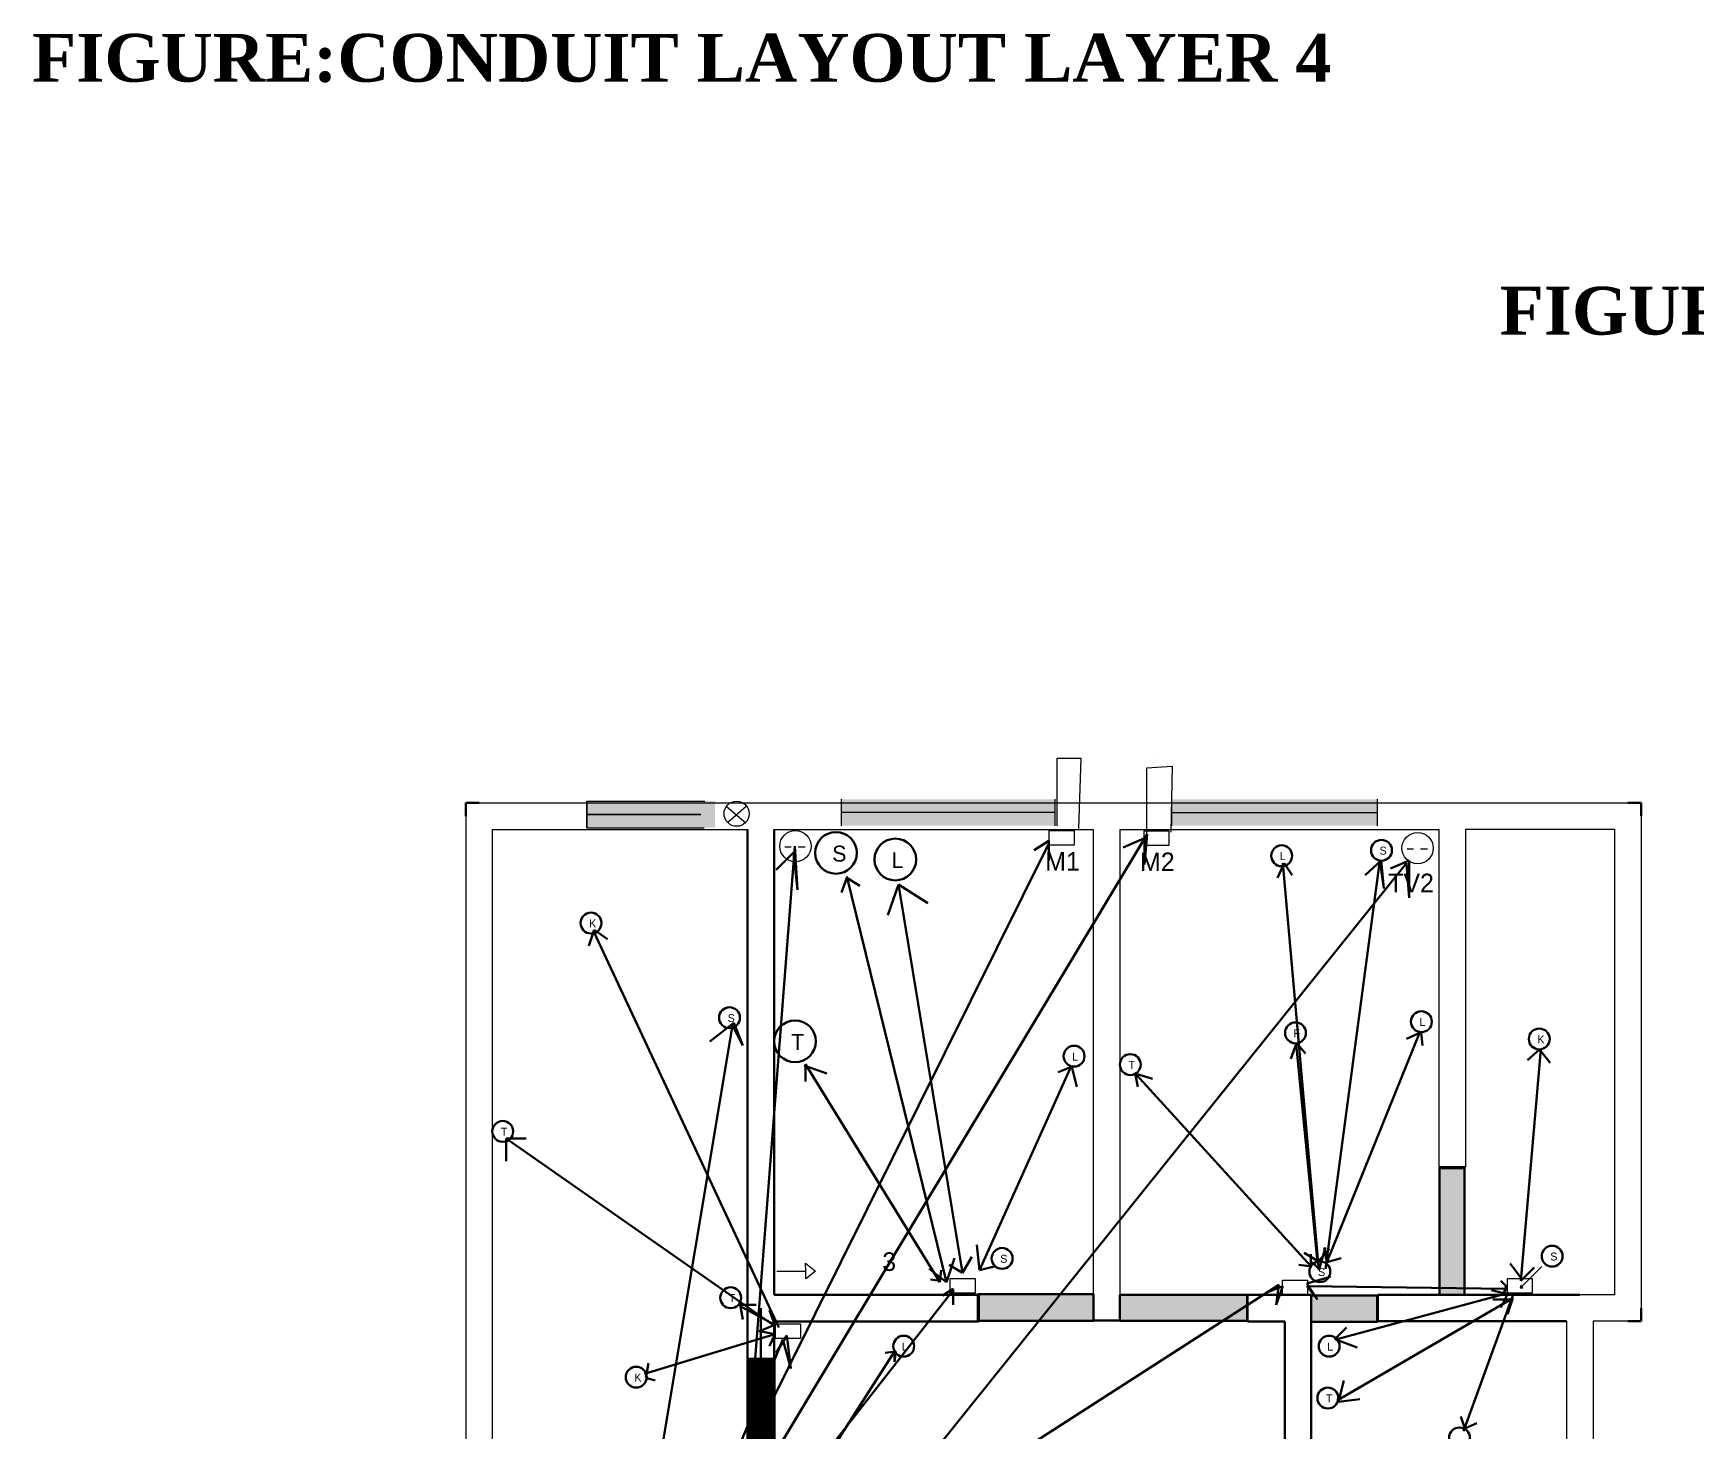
# Model space of a CAD drawing. Header units: inches. Extents: x 110 to 2722, y -1862 to 1118.
# Drawn here: x 1039 to 1665, y -1255 to -729 of the extents above; entities that cross this region are included whole.
import ezdxf

# ---------------------------------------------------------------- set-up
doc = ezdxf.new("R2010")
doc.units = ezdxf.units.IN
doc.header["$MEASUREMENT"] = 0

msp = doc.modelspace()

# ---------------------------------------------------------------- hatches: boundary and pattern name
for points in [[(1295.79, -1017.62), (1247.61, -1017.62), (1247.6, -1027.62), (1295.8, -1027.62)], [(1467.51, -1016.9), (1467.51, -1026.9), (1544.79, -1026.9), (1544.79, -1016.9)]]:
    msp.add_hatch(color=120).paths.add_polyline_path(points)
h = msp.add_hatch(color=120)
h.paths.add_polyline_path([(1423.65, -1021.91), (1423.65, -1016.9), (1343.23, -1016.9), (1343.23, -1021.93)])
h.paths.add_polyline_path([(1343.23, -1021.93), (1343.23, -1026.9), (1423.65, -1026.9), (1423.65, -1021.91)])
at = {"lineweight": 100}
h = msp.add_hatch(color=5, dxfattribs=at)
h.set_gradient(color1=(247, 251, 4), color2=(249, 252, 64), one_color=1, tint=0.62, name='INVCURVED')
h.paths.add_polyline_path([(1568.3, -1155.63), (1577.66, -1155.63), (1577.66, -1203.26), (1568.3, -1203.26)])
h = msp.add_hatch(color=5, dxfattribs=at)
h.set_gradient(color1=(251, 247, 4), color2=(251, 247, 14), one_color=1, tint=0.52, name='INVCURVED')
h.paths.add_polyline_path([(1495.94, -1207.16), (1495.94, -1203.32), (1448.08, -1203.32), (1448.08, -1213.03), (1486.8, -1213.03)])
h.paths.add_polyline_path([(1495.94, -1207.16), (1486.8, -1213.03), (1495.94, -1213.03)], flags=17)
h.paths.add_polyline_path([(1425.67, -1202.96), (1394.67, -1202.96), (1394.67, -1203.28), (1395.08, -1203.28), (1395.08, -1213.09), (1417.53, -1213.09)])
h.paths.add_polyline_path([(1438.08, -1202.96), (1425.67, -1202.96), (1417.53, -1213.09), (1438.08, -1213.09)])
h.paths.add_polyline_path([(1520.1, -1319.35), (1509.98, -1319.35), (1510.16, -1362.22), (1520.22, -1362.22)])
h.paths.add_polyline_path([(1520.08, -1362.22), (1510.16, -1362.22), (1510.35, -1410.51), (1516.37, -1410.2), (1520.08, -1406.12)])
h.paths.add_polyline_path([(1267.08, -1263.22), (1267.14, -1263.22), (1267.14, -1262.95), (1235.72, -1262.95), (1235.72, -1263.22), (1236.08, -1263.22), (1236.08, -1268.3), (1241.14, -1273.41), (1267.08, -1273.41)])
h.paths.add_polyline_path([(1236.08, -1268.3), (1236.08, -1273.41), (1241.14, -1273.41)])
h.paths.add_polyline_path([(1236.21, -1382.22), (1225.99, -1382.22), (1225.99, -1453.76), (1236.21, -1429.67), (1236.21, -1395.67), (1232.35, -1403.51), (1230.35, -1403.01), (1236.21, -1390.88)])
h.paths.add_polyline_path([(1310.96, -1227.56), (1308.02, -1227.56), (1308.02, -1252.6), (1309.26, -1249.58)])
h.paths.add_polyline_path([(1318.15, -1227.85), (1318.15, -1227.56), (1310.96, -1227.56), (1309.26, -1249.58)])
h.paths.add_polyline_path([(1318.15, -1227.85), (1309.26, -1249.58), (1308.39, -1260.85), (1318.15, -1241.21)])
h.paths.add_polyline_path([(1318.15, -1241.21), (1308.39, -1260.85), (1308.21, -1263.22), (1313.08, -1263.22), (1318.14, -1263.22), (1318.15, -1263.21)])
h.paths.add_polyline_path([(1520.03, -1203.46), (1544.88, -1203.46), (1544.88, -1213.43), (1520.03, -1213.43)])
h = msp.add_hatch(color=5, dxfattribs=at)
h.set_gradient(color1=(38, 193, 217), one_color=1, tint=1, name='INVCURVED')
h.paths.add_polyline_path([(1394.67, -1202.96), (1438.17, -1202.96), (1438.17, -1213.09), (1394.67, -1213.09)])
h = msp.add_hatch(color=5, dxfattribs=at)
h.set_gradient(color1=(38, 193, 217), one_color=1, tint=1, name='INVCURVED')
h.paths.add_polyline_path([(1495.94, -1203.32), (1448.08, -1203.32), (1448.08, -1213.03), (1495.94, -1213.03)])
h = msp.add_hatch(color=4, dxfattribs=at)
h.set_gradient(color1=(252, 240, 3), color2=(253, 242, 43), one_color=1, tint=0.58)
h.paths.add_polyline_path([(1225.99, -1382.1), (1236.21, -1382.1), (1236.21, -1461.66), (1225.99, -1461.66)])
h.paths.add_polyline_path([(1308.02, -1227.56), (1318.15, -1227.56), (1318.15, -1263.3), (1308.02, -1263.3)])
h = msp.add_hatch(dxfattribs=at)
h.set_pattern_fill('ANSI31', color=4, style=0)
h.set_pattern_definition([(45, (2199.3533, -1230.50526), (-0.088388348, 0.088388348), [])])
h.paths.add_polyline_path([(1308.02, -1227.56), (1318.15, -1227.56), (1318.15, -1263.3), (1308.02, -1263.3)])

# ---------------------------------------------------------------- linework, layer by layer
at = {"color": 1}
for p, q in [((1424.54, -1026.9), (1424.54, -1001.45)), ((1424.54, -1001.45), (1433.43, -1001.45)), ((1433.43, -1001.45), (1432.53, -1027.95)), ((1458.26, -1005.17), (1467.78, -1004.54)), ((1458.26, -1029.91), (1458.26, -1005.17)), ((1467.78, -1004.54), (1467.24, -1029.27))]:
    msp.add_line(p, q, dxfattribs=at)
for p, q in [((1461.93, -1002.17), (1461.93, -1002.17)), ((1207.08, -1018.28), (1231.08, -1018.28)), ((1231.08, -1018.28), (1313.08, -1018.28)), ((1247.61, -1017.63), (1247.6, -1027.62)), ((1247.6, -1027.62), (1247.6, -1017.63)), ((1247.6, -1017.63), (1247.61, -1022.63)), ((1247.61, -1017.63), (1292.04, -1017.63)), ((1286.27, -1019.23), (1286.27, -1019.23)), ((1286.27, -1019.23), (1286.27, -1019.23)), ((1286.27, -1019.23), (1286.27, -1019.23)), ((1286.27, -1019.23), (1286.27, -1019.23)), ((1286.27, -1019.23), (1286.27, -1019.23)), ((1286.27, -1019.23), (1286.27, -1019.23)), ((1286.27, -1019.23), (1286.27, -1019.23)), ((1286.27, -1019.23), (1286.27, -1019.23)), ((1286.27, -1019.23), (1286.27, -1019.23)), ((1286.27, -1019.23), (1286.27, -1019.23)), ((1286.27, -1019.23), (1286.27, -1019.23)), ((1286.27, -1019.23), (1286.27, -1019.23)), ((1286.27, -1019.23), (1286.27, -1019.23)), ((1286.27, -1019.23), (1286.27, -1019.23)), ((1286.27, -1019.23), (1286.27, -1019.23)), ((1286.27, -1019.23), (1286.27, -1019.23)), ((1286.27, -1019.23), (1286.27, -1019.23)), ((1286.27, -1019.23), (1286.27, -1019.23)), ((1286.27, -1019.23), (1286.27, -1019.23)), ((1286.27, -1019.23), (1286.27, -1019.23)), ((1286.27, -1019.23), (1286.27, -1019.23)), ((1300.01, -1019.5), (1307.47, -1025.79)), ((1300.53, -1025.72), (1307.72, -1019.44)), ((1313.08, -1018.28), (1443.08, -1018.28)), ((1343.23, -1016.89), (1343.23, -1026.98)), ((1343.23, -1016.9), (1343.23, -1026.9)), ((1423.65, -1016.9), (1423.65, -1026.91)), ((1443.08, -1018.28), (1573.08, -1018.28)), ((1467.51, -1016.9), (1467.51, -1026.9)), ((1544.79, -1016.9), (1544.79, -1026.9)), ((1573.08, -1018.22), (1639.08, -1018.22)), ((1202.08, -1023.28), (1202.08, -1263.28)), ((1290.53, -1022.62), (1247.61, -1022.63)), ((1247.61, -1022.63), (1290.53, -1022.62)), ((1423.65, -1021.91), (1343.23, -1021.93)), ((1467.51, -1021.9), (1544.79, -1021.9)), ((1644.08, -1023.22), (1644.08, -1208.22)), ((1212.08, -1028.28), (1231.08, -1028.28)), ((1212.08, -1028.28), (1212.08, -1263.22)), ((1231.08, -1028.28), (1308.08, -1028.28)), ((1247.6, -1027.62), (1291.74, -1027.62)), ((1247.6, -1027.62), (1260.4, -1027.62)), ((1318.08, -1028.28), (1438.08, -1028.28)), ((1438.08, -1028.28), (1438.08, -1212.98)), ((1448.08, -1028.28), (1448.07, -1212.96)), ((1448.08, -1028.28), (1568.08, -1028.28)), ((1568.08, -1028.28), (1568.08, -1155.28)), ((1578.08, -1028.22), (1634.08, -1028.22)), ((1578.08, -1028.22), (1578.08, -1155.28)), ((1634.08, -1028.22), (1634.08, -1203.22)), ((1322.09, -1034.83), (1324.48, -1034.83)), ((1327.16, -1034.83), (1327.39, -1034.83)), ((1327.39, -1034.83), (1329.77, -1034.83)), ((1556.08, -1035.57), (1558.46, -1035.57)), ((1561.15, -1035.57), (1561.38, -1035.57)), ((1561.38, -1035.57), (1563.76, -1035.57)), ((1319.06, -1194.35), (1330, -1194.35)), ((1330, -1194.35), (1329.82, -1191.39)), ((1329.82, -1191.39), (1333.59, -1194.35)), ((1333.59, -1194.35), (1330, -1197.2)), ((1330, -1197.2), (1330, -1194.35)), ((1606.7, -1192.66), (1599.27, -1200.17)), ((1598.81, -1199.63), (1598.62, -1200.57)), ((1598.62, -1200.57), (1599.62, -1200.69)), ((1599.27, -1200.18), (1598.81, -1199.63)), ((1599.62, -1200.69), (1599.25, -1200.19)), ((1634.08, -1203.22), (1621.08, -1203.22)), ((1616.08, -1213.22), (1616.08, -1309.22)), ((1639.08, -1213.22), (1626.08, -1213.22)), ((1626.08, -1213.22), (1626.08, -1314.22))]:
    msp.add_line(p, q)
at = {"lineweight": 100}
for p, q in [((1202.08, -1023.28), (1202.08, -1018.28)), ((1207.08, -1018.28), (1202.08, -1018.28)), ((1639.08, -1018.22), (1644.08, -1018.22)), ((1644.08, -1023.22), (1644.08, -1018.22)), ((1308.08, -1028.28), (1308.08, -1208.28)), ((1318.08, -1028.28), (1318.08, -1203.28)), ((1318.08, -1203.28), (1395.08, -1203.28)), ((1621.08, -1203.22), (1545.08, -1203.22)), ((1308.08, -1208.28), (1308.08, -1227.28)), ((1318.08, -1213.28), (1395.08, -1213.28)), ((1438.07, -1212.96), (1448.07, -1212.96)), ((1496.08, -1213.28), (1510.08, -1213.28)), ((1510.08, -1314.22), (1510.08, -1213.28)), ((1520.08, -1309.22), (1520.08, -1208.22)), ((1616.08, -1213.22), (1545.08, -1213.22)), ((1639.08, -1213.22), (1644.08, -1213.22)), ((1644.08, -1208.22), (1644.08, -1213.22))]:
    msp.add_line(p, q, dxfattribs=at)
at = {"color": 5, "lineweight": 50}
for p, q in [((1458.35, -1030.01), (1262.35, -1356.01)), ((1415.85, -1036.01), (1421.35, -1032.51)), ((1421.35, -1032.51), (1421.35, -1040.01)), ((1449.35, -1035.01), (1457.35, -1031.51)), ((1457.35, -1041.51), (1458.35, -1030.01)), ((1457.35, -1031.51), (1457.35, -1041.51)), ((1421.35, -1033.51), (1261.35, -1355.51)), ((1421.35, -1040.01), (1421.35, -1033.51))]:
    msp.add_line(p, q, dxfattribs=at)
at = {"color": 1, "lineweight": 50}
for p, q in [((1325.85, -1034.51), (1300.85, -1358.51)), ((1318.85, -1043.51), (1325.35, -1037.01)), ((1325.35, -1037.01), (1326.85, -1051.01)), ((1326.85, -1051.01), (1325.85, -1034.51)), ((1555.85, -1041.01), (1301.85, -1357.01)), ((1549.85, -1043.01), (1556.85, -1040.01)), ((1556.85, -1054.01), (1555.85, -1041.01)), ((1556.85, -1040.01), (1556.85, -1054.01))]:
    msp.add_line(p, q, dxfattribs=at)
at = {"color": 6, "lineweight": 50}
for p, q in [((1507.35, -1046.51), (1509.85, -1041.01)), ((1509.35, -1041.01), (1522.85, -1194.01)), ((1509.85, -1041.01), (1511.85, -1044.01)), ((1511.85, -1044.01), (1512.85, -1045.51)), ((1545.85, -1040.01), (1525.35, -1193.51)), ((1540.35, -1045.51), (1546.35, -1040.01)), ((1547.35, -1050.51), (1545.85, -1040.01)), ((1546.35, -1040.01), (1547.35, -1050.51)), ((1345.35, -1046.51), (1343.35, -1052.01)), ((1345.35, -1046.01), (1382.85, -1198.51)), ((1345.35, -1046.51), (1350.35, -1049.51)), ((1364.85, -1049.01), (1360.85, -1060.51)), ((1364.85, -1049.01), (1388.85, -1195.01)), ((1375.85, -1056.01), (1364.85, -1049.01)), ((1248.35, -1072.01), (1250.35, -1066.01)), ((1250.35, -1066.01), (1255.35, -1069.51)), ((1250.35, -1067.01), (1319.85, -1215.51)), ((1560.85, -1104.51), (1525.85, -1191.01)), ((1555.85, -1107.01), (1561.35, -1104.51)), ((1561.35, -1104.51), (1561.85, -1109.51)), ((1514.35, -1109.01), (1512.35, -1114.51)), ((1514.35, -1109.01), (1522.35, -1191.01)), ((1514.85, -1109.01), (1517.85, -1112.51)), ((1606.35, -1111.01), (1598.85, -1198.01)), ((1601.35, -1115.01), (1605.85, -1111.01)), ((1605.85, -1111.01), (1609.85, -1116.01)), ((1329.35, -1117.01), (1337.85, -1120.01)), ((1329.85, -1116.51), (1380.35, -1198.51)), ((1329.85, -1116.51), (1329.85, -1123.01)), ((1395.35, -1194.01), (1429.85, -1117.01)), ((1429.85, -1117.51), (1424.85, -1119.51)), ((1429.85, -1117.01), (1431.85, -1125.01)), ((1454.85, -1125.01), (1453.85, -1120.01)), ((1453.85, -1120.01), (1460.35, -1122.01)), ((1454.35, -1120.51), (1519.85, -1192.51)), ((1217.35, -1153.01), (1217.35, -1144.51)), ((1217.35, -1144.51), (1224.85, -1144.51)), ((1217.35, -1144.51), (1318.35, -1215.01)), ((1388.85, -1195.01), (1392.35, -1189.01)), ((1395.35, -1194.01), (1394.35, -1184.51)), ((1522.35, -1190.51), (1517.35, -1187.51)), ((1519.85, -1192.51), (1519.85, -1188.01)), ((1522.35, -1191.01), (1526.85, -1186.01)), ((1522.85, -1194.01), (1525.35, -1185.51)), ((1525.85, -1191.01), (1524.85, -1185.51)), ((1382.85, -1198.51), (1376.35, -1193.51)), ((1380.35, -1198.51), (1380.85, -1194.01)), ((1382.85, -1198.51), (1385.85, -1189.51)), ((1388.85, -1195.01), (1383.85, -1192.01)), ((1395.35, -1194.01), (1401.35, -1192.51)), ((1519.35, -1192.51), (1515.35, -1192.01)), ((1522.85, -1193.51), (1520.35, -1191.01)), ((1525.85, -1191.01), (1531.35, -1189.51)), ((1599.35, -1197.51), (1594.85, -1191.51)), ((1598.85, -1198.01), (1603.85, -1193.01)), ((1380.35, -1198.01), (1376.85, -1197.51)), ((1587.85, -1201.51), (1593.85, -1203.01)), ((1306.35, -1212.51), (1305.35, -1207.01)), ((1305.35, -1207.01), (1311.35, -1207.01)), ((1305.35, -1207.51), (1318.35, -1214.51)), ((1594.35, -1202.51), (1529.35, -1220.01)), ((1529.85, -1243.01), (1595.85, -1204.51)), ((1595.85, -1203.51), (1577.35, -1254.51)), ((1595.35, -1205.01), (1588.35, -1205.01)), ((1593.85, -1203.01), (1591.35, -1208.01)), ((1595.85, -1204.51), (1593.85, -1210.51)), ((1318.35, -1214.51), (1316.35, -1209.01)), ((1269.35, -1233.01), (1318.35, -1218.01)), ((1318.35, -1214.51), (1312.35, -1217.01)), ((1318.35, -1218.01), (1313.35, -1217.01)), ((1318.35, -1218.01), (1316.35, -1222.51)), ((1528.85, -1220.01), (1533.35, -1215.51)), ((1529.35, -1220.01), (1537.35, -1223.01)), ((1363.35, -1224.51), (1333.85, -1270.51)), ((1359.85, -1225.01), (1363.85, -1224.51)), ((1363.85, -1224.51), (1363.35, -1228.51)), ((1363.35, -1228.51), (1363.35, -1224.51)), ((1270.85, -1229.01), (1269.85, -1234.51)), ((1269.85, -1234.51), (1273.35, -1235.51)), ((1532.35, -1235.51), (1530.35, -1243.51)), ((1530.35, -1243.51), (1538.35, -1242.51)), ((1576.35, -1249.01), (1577.85, -1253.51)), ((1577.85, -1253.51), (1582.35, -1251.51))]:
    msp.add_line(p, q, dxfattribs=at)
at = {"color": 5, "lineweight": 211}
for p, q in [((1293.85, -1108.01), (1302.85, -1101.01)), ((1302.85, -1101.01), (1306.35, -1109.51)), ((1302.35, -1102.01), (1259.85, -1356.51)), ((1306.35, -1109.51), (1302.35, -1102.01))]:
    msp.add_line(p, q, dxfattribs=at)
at = {"color": 3, "lineweight": 100}
for p, q in [((1568.08, -1155.28), (1578.08, -1155.28)), ((1395.08, -1203.28), (1395.08, -1213.28)), ((1496.08, -1203.28), (1515.08, -1203.28)), ((1496.08, -1203.28), (1496.08, -1213.28)), ((1515.08, -1203.28), (1520.08, -1203.28)), ((1520.08, -1208.22), (1520.08, -1203.28)), ((1545.08, -1203.22), (1545.08, -1213.22)), ((1318.08, -1213.28), (1318.08, -1227.28)), ((1510.08, -1208.28), (1510.08, -1208.22)), ((1308.08, -1227.28), (1318.08, -1227.28))]:
    msp.add_line(p, q, dxfattribs=at)
at = {"color": 3, "lineweight": 50}
for p, q in [((1385.35, -1201.51), (1264.35, -1356.01)), ((1507.85, -1199.51), (1265.85, -1355.01)), ((1381.35, -1203.51), (1385.35, -1201.01)), ((1385.35, -1201.01), (1385.35, -1207.01)), ((1385.35, -1207.01), (1385.35, -1201.51)), ((1504.35, -1202.01), (1509.35, -1200.01)), ((1506.85, -1207.01), (1507.85, -1199.51)), ((1509.35, -1200.01), (1506.85, -1207.01)), ((1518.35, -1199.01), (1527.35, -1196.51)), ((1522.35, -1205.01), (1518.35, -1199.01)), ((1518.35, -1200.01), (1522.35, -1205.01)), ((1591.35, -1198.01), (1593.35, -1200.01)), ((1593.35, -1200.01), (1592.35, -1203.01)), ((1592.35, -1203.01), (1593.35, -1201.01)), ((1321.35, -1220.01), (1266.35, -1354.51)), ((1318.85, -1225.01), (1322.85, -1218.51)), ((1324.35, -1231.01), (1321.35, -1220.01)), ((1322.85, -1218.51), (1324.35, -1231.01))]:
    msp.add_line(p, q, dxfattribs=at)
at = {"lineweight": 50}
msp.add_line((1593.35, -1201.01), (1518.35, -1200.01), dxfattribs=at)
at = {"color": 5, "lineweight": 100}
msp.add_line((1313.08, -1208.28), (1313.08, -1227.28), dxfattribs=at)
for points in [[(1421.5, -1028.69), (1430.88, -1028.69), (1430.88, -1034.2), (1421.5, -1034.2)], [(1457.17, -1028.83), (1466.55, -1028.83), (1466.55, -1034.34), (1457.17, -1034.34)], [(1384.26, -1197.1), (1393.64, -1197.1), (1393.64, -1202.61), (1384.26, -1202.61)], [(1509.2, -1197.77), (1518.58, -1197.77), (1518.58, -1203.28), (1509.2, -1203.28)], [(1593.79, -1197.15), (1603.17, -1197.15), (1603.17, -1202.66), (1593.79, -1202.66)], [(1328, -1219.66), (1318.62, -1219.66), (1318.62, -1214.15), (1328, -1214.15)]]:
    msp.add_lwpolyline(points, close=True)
for points in [[(1568.3, -1155.63), (1577.66, -1155.63), (1577.66, -1203.26), (1568.3, -1203.26)], [(1394.67, -1202.96), (1438.17, -1202.96), (1438.17, -1213.09), (1394.67, -1213.09)], [(1495.94, -1203.32), (1448.08, -1203.32), (1448.08, -1213.03), (1495.94, -1213.03)], [(1520.03, -1203.46), (1544.88, -1203.46), (1544.88, -1213.43), (1520.03, -1213.43)]]:
    msp.add_lwpolyline(points, close=True, dxfattribs=at)
at = {"color": 4, "lineweight": 100}
msp.add_lwpolyline([(1308.02, -1227.56), (1318.15, -1227.56), (1318.15, -1263.3), (1308.02, -1263.3)], close=True, dxfattribs=at)
for centre, radius in [((1303.95, -1022.38), 4.73), ((1326.06, -1034.56), 5.88), ((1560.05, -1035.31), 5.88)]:
    msp.add_circle(centre, radius)
at = {"lineweight": 100}
for centre, radius in [((1341.32, -1037.1), 7.84), ((1363.63, -1039.58), 7.84), ((1546.45, -1036.13), 3.93), ((1508.93, -1038.18), 3.93), ((1249.2, -1063.48), 3.93), ((1325.92, -1107.94), 7.84), ((1514.14, -1104.78), 3.93), ((1561.47, -1100.56), 3.93), ((1605.79, -1107.07), 3.93), ((1430.86, -1113.53), 3.93), ((1452.01, -1116.69), 3.93), ((1216.01, -1141.82), 3.93), ((1403.79, -1189.57), 3.93), ((1610.64, -1188.73), 3.93), ((1523.29, -1194.57), 3.93), ((1301.73, -1204.36), 3.93), ((1366.79, -1222.57), 3.93), ((1526.79, -1222.57), 3.93), ((1266.2, -1234.22), 3.93), ((1526.29, -1242.07), 3.93), ((1575.79, -1257.07), 3.93)]:
    msp.add_circle(centre, radius, dxfattribs=at)
at = {"color": 1, "lineweight": 100}
msp.add_circle((1301.29, -1099.07), 3.93, dxfattribs=at)

# ---------------------------------------------------------------- texts
for s, p in [('M1', (1420.01, -1043.82)), ('M2', (1455.68, -1043.96)), ('TV2', (1549.01, -1051.9)), ('3', (1358.74, -1194.28))]:
    msp.add_text(s, height=7).set_placement(p)
at = {"char_height": 18, "width": 510.3, "attachment_point": 1}
for s, insert in [('{\\fTimes New Roman|b1|i0|c0|p18;\\C6;FIGURE:CONDUIT LAYOUT LAYER 4}', (1039, -729.14)), ('{\\fTimes New Roman|b1|i0|c0|p18;\\C4;FIGURE:CONDUIT LAYOUT}', (1590.88, -824.22))]:
    msp.add_mtext(s, dxfattribs=dict(at, insert=insert))
at = {"lineweight": 100, "attachment_point": 1}
for s, insert, char_height, width in [('S', (1339.9, -1034.37), 6, 5.4789), ('L', (1362.21, -1036.84), 6, 5.4789), ('L', (1508.21, -1036.81), 3.01, 2.7478), ('S', (1545.74, -1034.76), 3.01, 2.7478), ('K', (1248.49, -1062.1), 3.01, 2.7478), ('L', (1560.75, -1099.19), 3.01, 2.7478), ('T', (1324.5, -1105.2), 6, 5.4789), ('F', (1513.42, -1103.41), 3.01, 2.7478), ('K', (1605.08, -1105.7), 3.01, 2.7478), ('L', (1430.15, -1112.16), 3.01, 2.7478), ('T', (1451.3, -1115.32), 3.01, 2.7478), ('T', (1215.3, -1140.45), 3.01, 2.7478), ('S', (1403.08, -1188.2), 3.01, 2.7478), ('S', (1609.93, -1187.35), 3.01, 2.7478), ('S', (1522.58, -1193.2), 3.01, 2.7478), ('T', (1301.02, -1202.99), 3.01, 2.7478), ('L', (1366.08, -1221.2), 3.01, 2.7478), ('L', (1526.08, -1221.2), 3.01, 2.7478), ('K', (1265.49, -1232.85), 3.01, 2.7478), ('T', (1525.58, -1240.7), 3.01, 2.7478)]:
    msp.add_mtext(s, dxfattribs=dict(at, insert=insert, char_height=char_height, width=width))
at = {"color": 1, "lineweight": 100, "insert": (1300.58, -1097.7), "char_height": 3.01, "width": 2.7478, "attachment_point": 1}
msp.add_mtext('S', dxfattribs=at)

doc.saveas('drawing.dxf')
